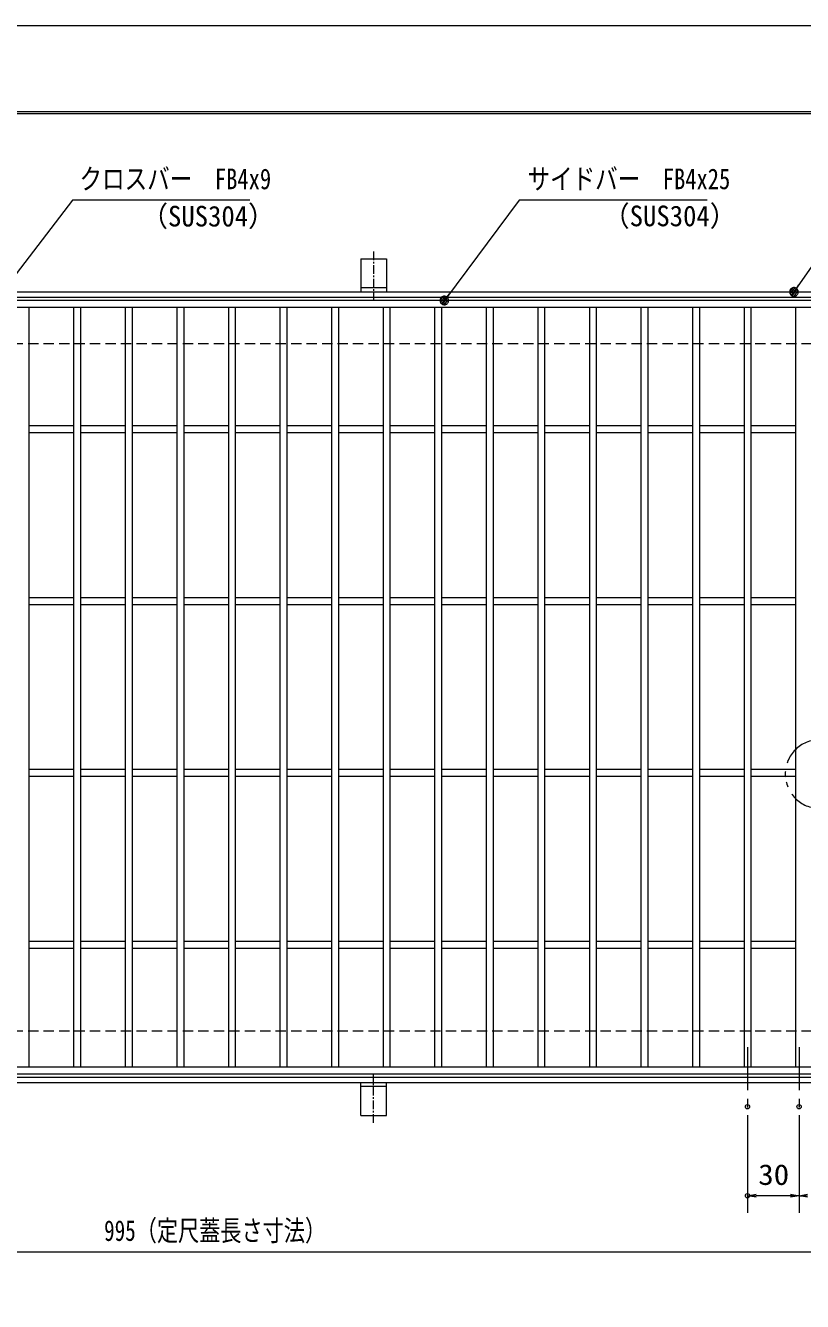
# Model space of a CAD drawing. Units: millimetres, scale not verified. Extents: x -1050 to 1050, y -742 to 742.
# Drawn here: x -398 to 54, y 0 to 742 of the extents above; entities that cross this region are included whole.
import ezdxf
from ezdxf.enums import TextEntityAlignment as Align

# ---------------------------------------------------------------- set-up
doc = ezdxf.new("R2010")
doc.units = ezdxf.units.MM
doc.header["$LTSCALE"] = 5
doc.header["$PDMODE"] = 32
doc.header["$PDSIZE"] = 2.5
for name, pattern in [('CHAIN1', [8, 5, -1, 1, -1]), ('DASHED1', [1.8, 1.2, -0.6]), ('DOUBLE_CHAIN1', [8.8, 5, -1, 0.6, -0.6, 0.6, -1])]:
    doc.linetypes.add(name, pattern=pattern)
for name, color, linetype, lineweight in [('0-0_7-図\u3000枠', 4, 'Continuous', 9), ('0-1_寸法注釈', 2, 'Continuous', 9), ('0-2_0', 2, 'Continuous', 9), ('0-3_DEFPOINTS', 134, 'Continuous', 9), ('0-4_蓋', 5, 'Continuous', 9), ('0-6_想像線', 134, 'DOUBLE_CHAIN1', 9), ('0-7_中心線', 6, 'CHAIN1', 9), ('0-8_枠', 7, 'Continuous', 9), ('0-9_溝開口', 4, 'DASHED1', 9), ('0-A_アンカー', 7, 'Continuous', 9)]:
    doc.layers.add(name, color=color, linetype=linetype, lineweight=lineweight)
doc.styles.add('ＭＳ ゴシック', font='')
doc.styles.get('ＭＳ ゴシック').set_extended_font_data('MS Gothic')

# ---------------------------------------------------------------- blocks, each defined once
blk = doc.blocks.new('A$C5D7C781A')
at = {"layer": '0-A_アンカー'}
for p, q in [((0, 118.78), (0, 22.26)), ((0, 118.78), (75, 118.78)), ((75, 118.78), (75, 22.26)), ((75, 33.76), (0, 33.76)), ((0, 22.26), (75, 22.26))]:
    blk.add_line(p, q, dxfattribs=at)
at = {"layer": '0-A_アンカー', "color": 6, "linetype": 'CHAIN1'}
blk.add_line((37.5, 140.11), (37.5, 0), dxfattribs=at)
blk = doc.blocks.new('_OPEN')
at = {"layer": '0-2_0'}
blk.add_line((0, 0), (-5, 0), dxfattribs=at)
blk.add_lwpolyline([(-5, 0.833), (0, 0), (-5, -0.833)], dxfattribs=at)
blk = doc.blocks.new('_Dot')
at = {"layer": '0-2_0'}
for p, q in [((-2.5, 0), (-5, 0)), ((2.445, 0.5), (-2.445, 0.5)), ((1.997, 1.5), (-1.997, 1.5)), ((2.289, -0.995), (-2.289, -0.995)), ((1.499, -1.995), (-1.499, -1.995))]:
    blk.add_line(p, q, dxfattribs=at)
for points in [[(2.5, 0), (2.48, 0.313), (2.421, 0.622), (2.324, 0.92), (2.191, 1.204), (2.023, 1.469), (1.822, 1.711), (1.594, 1.926), (1.34, 2.111), (1.064, 2.262), (0.773, 2.378), (0.468, 2.456), (0.157, 2.495), (-0.157, 2.495), (-0.468, 2.456), (-0.773, 2.378), (-1.064, 2.262), (-1.34, 2.111), (-1.594, 1.926), (-1.822, 1.711), (-2.023, 1.469), (-2.191, 1.204), (-2.324, 0.92), (-2.421, 0.622), (-2.48, 0.313), (-2.5, 0), (0, 0)], [(-2.5, 0), (-2.48, -0.313), (-2.421, -0.622), (-2.324, -0.92), (-2.191, -1.204), (-2.023, -1.469), (-1.822, -1.711), (-1.594, -1.926), (-1.34, -2.111), (-1.064, -2.262), (-0.773, -2.378), (-0.468, -2.456), (-0.157, -2.495), (0.157, -2.495), (0.468, -2.456), (0.773, -2.378), (1.064, -2.262), (1.34, -2.111), (1.594, -1.926), (1.822, -1.711), (2.023, -1.469), (2.191, -1.204), (2.324, -0.92), (2.421, -0.622), (2.48, -0.313), (2.5, 0), (0, 0)]]:
    blk.add_lwpolyline(points, close=True, dxfattribs=at)

msp = doc.modelspace()

# ---------------------------------------------------------------- linework, layer by layer
at = {"layer": '0-0_7-図\u3000枠'}
msp.add_line((-973.75, 691.25), (998.75, 691.25), dxfattribs=at)
msp.add_lwpolyline([(-975, 692.5), (1000, 692.5), (1000, -692.5)], dxfattribs=at)
at = {"layer": '0-1_寸法注釈'}
for p, q in [((22.05, 108.328), (22.05, 51.522)), ((52.05, 108.328), (52.05, 51.522)), ((52.05, 108.328), (52.05, 51.522)), ((47.05, 61.522), (27.05, 61.522)), ((-785.45, 28.953), (199.55, 28.953))]:
    msp.add_line(p, q, dxfattribs=at)
for points in [[(-267.513, 640.949), (-370.72, 640.949), (-471.068, 509.766)], [(-1.475, 640.949), (-110.699, 640.949), (-153.712, 583.27)], [(175.814, 640.968), (86.447, 640.968), (49.664, 588.288)]]:
    msp.add_lwpolyline(points, dxfattribs=at)
at = {"layer": '0-3_DEFPOINTS'}
msp.add_lwpolyline([(-1050, -742.5), (-1050, 742.5), (1050, 742.5), (1050, -742.5)], close=True, dxfattribs=at)
for p in [(22.05, 113.328), (52.05, 113.328), (22.05, 61.522)]:
    msp.add_point(p, dxfattribs=at)
at = {"layer": '0-4_蓋'}
for p, q in [((204.55, 582.475), (-790.45, 582.475)), ((204.55, 578.475), (-790.45, 578.475)), ((-395.95, 578.475), (-395.95, 136.475)), ((-369.95, 578.475), (-369.95, 136.475)), ((-365.95, 578.475), (-365.95, 136.475)), ((-339.95, 578.475), (-339.95, 136.475)), ((-335.95, 578.475), (-335.95, 136.475)), ((-309.95, 578.475), (-309.95, 136.475)), ((-305.95, 578.475), (-305.95, 136.475)), ((-279.95, 578.475), (-279.95, 136.475)), ((-275.95, 578.475), (-275.95, 136.475)), ((-249.95, 578.475), (-249.95, 136.475)), ((-245.95, 578.475), (-245.95, 136.475)), ((-219.95, 578.475), (-219.95, 136.475)), ((-215.95, 578.475), (-215.95, 136.475)), ((-189.95, 578.475), (-189.95, 136.475)), ((-185.95, 578.475), (-185.95, 136.475)), ((-159.95, 578.475), (-159.95, 136.475)), ((-155.95, 578.475), (-155.95, 136.475)), ((-129.95, 578.475), (-129.95, 136.475)), ((-125.95, 578.475), (-125.95, 136.475)), ((-99.95, 578.475), (-99.95, 136.475)), ((-95.95, 578.475), (-95.95, 136.475)), ((-69.95, 578.475), (-69.95, 136.475)), ((-65.95, 578.475), (-65.95, 136.475)), ((-39.95, 578.475), (-39.95, 136.475)), ((-35.95, 578.475), (-35.95, 136.475)), ((-9.95, 578.475), (-9.95, 136.475)), ((-5.95, 578.475), (-5.95, 136.475)), ((20.05, 578.475), (20.05, 136.475)), ((24.05, 578.475), (24.05, 136.475)), ((50.05, 578.475), (50.05, 136.475)), ((-369.95, 509.475), (-395.95, 509.475)), ((-369.95, 505.475), (-395.95, 505.475)), ((-339.95, 509.475), (-365.95, 509.475)), ((-339.95, 505.475), (-365.95, 505.475)), ((-309.95, 509.475), (-335.95, 509.475)), ((-309.95, 505.475), (-335.95, 505.475)), ((-279.95, 509.475), (-305.95, 509.475)), ((-279.95, 505.475), (-305.95, 505.475)), ((-249.95, 509.475), (-275.95, 509.475)), ((-249.95, 505.475), (-275.95, 505.475)), ((-219.95, 509.475), (-245.95, 509.475)), ((-219.95, 505.475), (-245.95, 505.475)), ((-189.95, 509.475), (-215.95, 509.475)), ((-189.95, 505.475), (-215.95, 505.475)), ((-159.95, 509.475), (-185.95, 509.475)), ((-159.95, 505.475), (-185.95, 505.475)), ((-129.95, 509.475), (-155.95, 509.475)), ((-129.95, 505.475), (-155.95, 505.475)), ((-99.95, 509.475), (-125.95, 509.475)), ((-99.95, 505.475), (-125.95, 505.475)), ((-69.95, 509.475), (-95.95, 509.475)), ((-69.95, 505.475), (-95.95, 505.475)), ((-39.95, 509.475), (-65.95, 509.475)), ((-39.95, 505.475), (-65.95, 505.475)), ((-9.95, 509.475), (-35.95, 509.475)), ((-9.95, 505.475), (-35.95, 505.475)), ((20.05, 509.475), (-5.95, 509.475)), ((20.05, 505.475), (-5.95, 505.475)), ((50.05, 509.475), (24.05, 509.475)), ((50.05, 505.475), (24.05, 505.475)), ((-369.95, 409.475), (-395.95, 409.475)), ((-339.95, 409.475), (-365.95, 409.475)), ((-309.95, 409.475), (-335.95, 409.475)), ((-279.95, 409.475), (-305.95, 409.475)), ((-249.95, 409.475), (-275.95, 409.475)), ((-219.95, 409.475), (-245.95, 409.475)), ((-189.95, 409.475), (-215.95, 409.475)), ((-159.95, 409.475), (-185.95, 409.475)), ((-129.95, 409.475), (-155.95, 409.475)), ((-99.95, 409.475), (-125.95, 409.475)), ((-69.95, 409.475), (-95.95, 409.475)), ((-39.95, 409.475), (-65.95, 409.475)), ((-9.95, 409.475), (-35.95, 409.475)), ((20.05, 409.475), (-5.95, 409.475)), ((50.05, 409.475), (24.05, 409.475)), ((-369.95, 405.475), (-395.95, 405.475)), ((-339.95, 405.475), (-365.95, 405.475)), ((-309.95, 405.475), (-335.95, 405.475)), ((-279.95, 405.475), (-305.95, 405.475)), ((-249.95, 405.475), (-275.95, 405.475)), ((-219.95, 405.475), (-245.95, 405.475)), ((-189.95, 405.475), (-215.95, 405.475)), ((-159.95, 405.475), (-185.95, 405.475)), ((-129.95, 405.475), (-155.95, 405.475)), ((-99.95, 405.475), (-125.95, 405.475)), ((-69.95, 405.475), (-95.95, 405.475)), ((-39.95, 405.475), (-65.95, 405.475)), ((-9.95, 405.475), (-35.95, 405.475)), ((20.05, 405.475), (-5.95, 405.475)), ((50.05, 405.475), (24.05, 405.475)), ((-369.95, 309.475), (-395.95, 309.475)), ((-369.95, 305.475), (-395.95, 305.475)), ((-339.95, 309.475), (-365.95, 309.475)), ((-339.95, 305.475), (-365.95, 305.475)), ((-309.95, 309.475), (-335.95, 309.475)), ((-309.95, 305.475), (-335.95, 305.475)), ((-279.95, 309.475), (-305.95, 309.475)), ((-279.95, 305.475), (-305.95, 305.475)), ((-249.95, 309.475), (-275.95, 309.475)), ((-249.95, 305.475), (-275.95, 305.475)), ((-219.95, 309.475), (-245.95, 309.475)), ((-219.95, 305.475), (-245.95, 305.475)), ((-189.95, 309.475), (-215.95, 309.475)), ((-189.95, 305.475), (-215.95, 305.475)), ((-159.95, 309.475), (-185.95, 309.475)), ((-159.95, 305.475), (-185.95, 305.475)), ((-129.95, 309.475), (-155.95, 309.475)), ((-129.95, 305.475), (-155.95, 305.475)), ((-99.95, 309.475), (-125.95, 309.475)), ((-99.95, 305.475), (-125.95, 305.475)), ((-69.95, 309.475), (-95.95, 309.475)), ((-69.95, 305.475), (-95.95, 305.475)), ((-39.95, 309.475), (-65.95, 309.475)), ((-39.95, 305.475), (-65.95, 305.475)), ((-9.95, 309.475), (-35.95, 309.475)), ((-9.95, 305.475), (-35.95, 305.475)), ((20.05, 309.475), (-5.95, 309.475)), ((20.05, 305.475), (-5.95, 305.475)), ((50.05, 309.475), (24.05, 309.475)), ((50.05, 305.475), (24.05, 305.475)), ((-369.95, 209.475), (-395.95, 209.475)), ((-339.95, 209.475), (-365.95, 209.475)), ((-309.95, 209.475), (-335.95, 209.475)), ((-279.95, 209.475), (-305.95, 209.475)), ((-249.95, 209.475), (-275.95, 209.475)), ((-219.95, 209.475), (-245.95, 209.475)), ((-189.95, 209.475), (-215.95, 209.475)), ((-159.95, 209.475), (-185.95, 209.475)), ((-129.95, 209.475), (-155.95, 209.475)), ((-99.95, 209.475), (-125.95, 209.475)), ((-69.95, 209.475), (-95.95, 209.475)), ((-39.95, 209.475), (-65.95, 209.475)), ((-9.95, 209.475), (-35.95, 209.475)), ((20.05, 209.475), (-5.95, 209.475)), ((50.05, 209.475), (24.05, 209.475)), ((-369.95, 205.475), (-395.95, 205.475)), ((-339.95, 205.475), (-365.95, 205.475)), ((-309.95, 205.475), (-335.95, 205.475)), ((-279.95, 205.475), (-305.95, 205.475)), ((-249.95, 205.475), (-275.95, 205.475)), ((-219.95, 205.475), (-245.95, 205.475)), ((-189.95, 205.475), (-215.95, 205.475)), ((-159.95, 205.475), (-185.95, 205.475)), ((-129.95, 205.475), (-155.95, 205.475)), ((-99.95, 205.475), (-125.95, 205.475)), ((-69.95, 205.475), (-95.95, 205.475)), ((-39.95, 205.475), (-65.95, 205.475)), ((-9.95, 205.475), (-35.95, 205.475)), ((20.05, 205.475), (-5.95, 205.475)), ((50.05, 205.475), (24.05, 205.475)), ((-790.45, 136.475), (204.55, 136.475)), ((-790.45, 132.475), (204.55, 132.475))]:
    msp.add_line(p, q, dxfattribs=at)
at = {"layer": '0-6_想像線'}
msp.add_arc((64.038, 306.93), 20, 90, 270, dxfattribs=at)
at = {"layer": '0-7_中心線'}
for p, q in [((22.05, 147.969), (22.05, 113.328)), ((52.05, 147.969), (52.05, 113.328))]:
    msp.add_line(p, q, dxfattribs=at)
at = {"layer": '0-8_枠'}
for p, q in [((-795.45, 587.475), (409.55, 587.475)), ((-792.45, 584.475), (407.714, 584.475)), ((-795.45, 127.475), (409.55, 127.475)), ((-792.45, 130.475), (411.386, 130.475))]:
    msp.add_line(p, q, dxfattribs=at)
at = {"layer": '0-9_溝開口'}
for p, q in [((-765.45, 557.475), (204.55, 557.475)), ((-765.45, 157.475), (204.55, 157.475))]:
    msp.add_line(p, q, dxfattribs=at)

# ---------------------------------------------------------------- block references
at = {"layer": '0-1_寸法注釈'}
for name, p, rotation in [('_Dot', (-154.319, 582.475), 232.65375), ('_Dot', (49.081, 587.475), 234.35189), ('_OPEN', (22.05, 61.522), 180), ('_OPEN', (52.05, 61.522), 180)]:
    msp.add_blockref(name, p, dxfattribs=dict(at, rotation=rotation))
msp.add_blockref('_OPEN', (52.05, 61.522), dxfattribs=at)
at = {"layer": '0-A_アンカー', "xscale": 0.2, "yscale": 0.2}
msp.add_blockref('A$C5D7C781A', (-202.95, 583.023), dxfattribs=at)
at = {"layer": '0-A_アンカー', "xscale": -0.2, "yscale": 0.2, "rotation": 180}
msp.add_blockref('A$C5D7C781A', (-202.95, 131.927), dxfattribs=at)

# ---------------------------------------------------------------- texts
at = {"layer": '0-1_寸法注釈', "color": 7, "style": 'ＭＳ ゴシック'}
for s, height, width, p in [('クロスバー\u3000FB4x9', 12.03, 0.8, (-366.554, 643.636)), ('サイドバー\u3000FB4x25', 12.02, 0.8, (-105.921, 643.636)), ('（SUS304）', 12.02, 0.95, (-330.651, 621.943)), ('（SUS304）', 12.02, 0.95, (-62.079, 622.081)), ('30', 12.02, 1.1, (28.317, 64.209)), ('995（定尺蓋長さ寸法）', 12.03, 0.75, (-352.249, 31.64))]:
    msp.add_text(s, height=height, dxfattribs=dict(at, width=width)).set_placement(p, align=Align.BOTTOM_LEFT)

doc.saveas('drawing.dxf')
